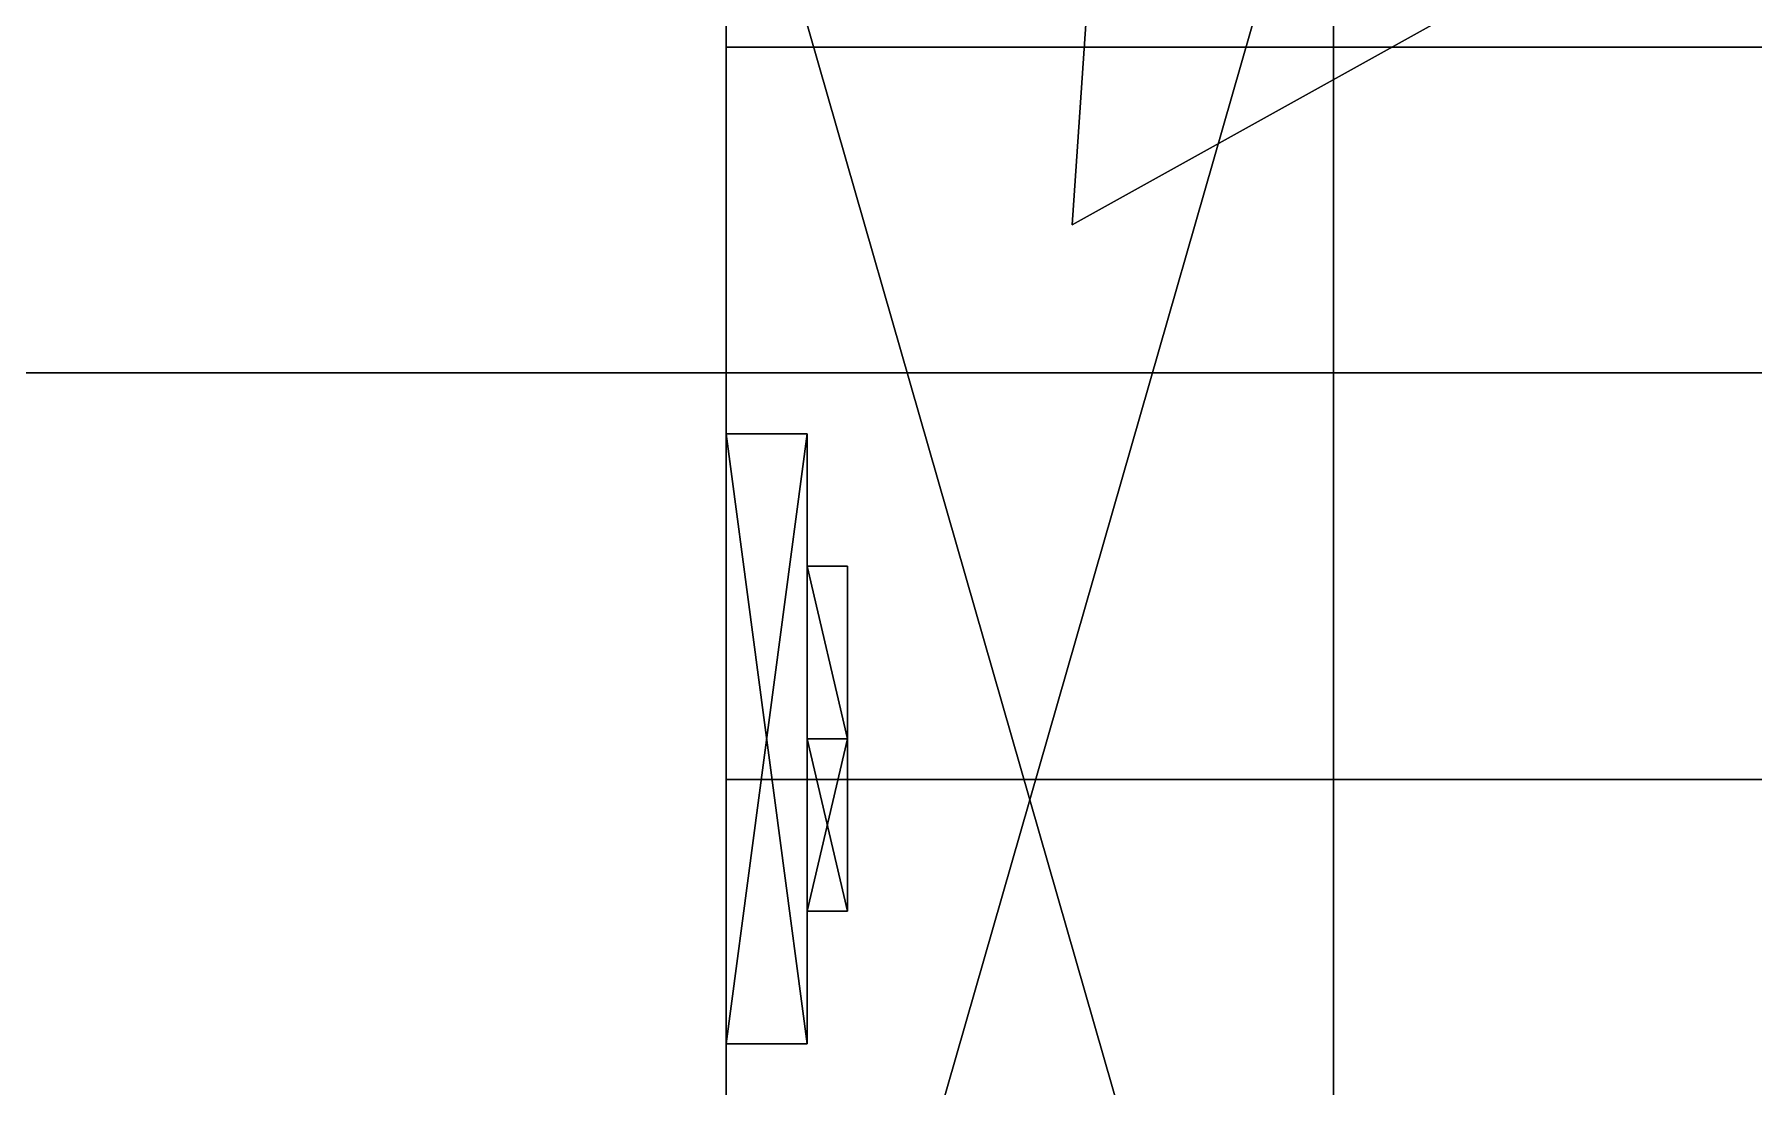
# Model space of a CAD drawing. Extents: x 0 to 3017, y -3657 to 0.
# Drawn here: x 1928 to 1970.25, y -2007.55 to -1981.68 of the extents above; entities that cross this region are included whole.
import ezdxf

# ---------------------------------------------------------------- set-up
doc = ezdxf.new("R2010")
doc.units = 0
for name, color, linetype in [('LAYER0', 7, 'CONTINUOUS'), ('LAYER1', 7, 'CONTINUOUS'), ('LAYER15', 7, 'CONTINUOUS'), ('LAYER2', 7, 'CONTINUOUS'), ('LAYER272', 253, 'CONTINUOUS'), ('LAYER37', 7, 'CONTINUOUS'), ('LAYER5', 7, 'CONTINUOUS'), ('LAYER54', 253, 'CONTINUOUS'), ('LAYER56', 253, 'CONTINUOUS'), ('LAYER57', 253, 'CONTINUOUS'), ('LAYER59', 253, 'CONTINUOUS'), ('LAYER60', 253, 'CONTINUOUS'), ('LAYER62', 253, 'CONTINUOUS'), ('LAYER63', 253, 'CONTINUOUS'), ('LAYER65', 253, 'CONTINUOUS'), ('LAYER66', 253, 'CONTINUOUS'), ('LAYER68', 253, 'CONTINUOUS')]:
    doc.layers.add(name, color=color, linetype=linetype)

msp = doc.modelspace()

# ---------------------------------------------------------------- linework, layer by layer
at = {"layer": 'LAYER0'}
for points, invisible_edges in [([(151, -238), (2997, 0), (1089, -2692), (151, -238)], 7), ([(151, 0, 5), (1089, -2692, 5), (2997, 0, 5), (151, 0, 5)], 3), ([(1089, -2692), (2997, 0), (2997, -2692), (1089, -2692)], 1), ([(2997, 0, 5), (1089, -2692, 5), (2997, -2692, 5), (2997, 0, 5)], 1)]:
    msp.add_3dface(points, dxfattribs=dict(at, invisible_edges=invisible_edges))
at = {"layer": 'LAYER15', "invisible_edges": 1}
for points in [[(1945, -1982, 5), (1945, -2000, 85), (1945, -1982, 85), (1945, -1982, 5)], [(1945, -2000, 85), (1945, -1982, 5), (1945, -2000, 5), (1945, -2000, 85)], [(2305, -1982, 85), (1945, -2000, 85), (2305, -2000, 85), (2305, -1982, 85)], [(1945, -2000, 85), (2305, -1982, 85), (1945, -1982, 85), (1945, -2000, 85)], [(1945, -1982, 5), (2305, -2000, 5), (1945, -2000, 5), (1945, -1982, 5)], [(2305, -2000, 5), (1945, -1982, 5), (2305, -1982, 5), (2305, -2000, 5)], [(2305, -1982, 85), (1945, -1982, 5), (1945, -1982, 85), (2305, -1982, 85)], [(1945, -1982, 5), (2305, -1982, 85), (2305, -1982, 5), (1945, -1982, 5)], [(2305, -2000, 5), (1945, -2000, 85), (1945, -2000, 5), (2305, -2000, 5)], [(1945, -2000, 85), (2305, -2000, 5), (2305, -2000, 85), (1945, -2000, 85)]]:
    msp.add_3dface(points, dxfattribs=at)
at = {"layer": 'LAYER2', "invisible_edges": 1}
for points in [[(1945, -2542, 103), (2847, -1962, 103), (1945, -1962, 103), (1945, -2542, 103)], [(2847, -1962, 103), (1945, -2542, 103), (2847, -2542, 103), (2847, -1962, 103)], [(1945, -1962, 85), (1945, -2542, 103), (1945, -1962, 103), (1945, -1962, 85)], [(1945, -2542, 103), (1945, -1962, 85), (1945, -2542, 85), (1945, -2542, 103)], [(2847, -2542, 85), (1945, -1962, 85), (2847, -1962, 85), (2847, -2542, 85)], [(1945, -1962, 85), (2847, -2542, 85), (1945, -2542, 85), (1945, -1962, 85)]]:
    msp.add_3dface(points, dxfattribs=at)
at = {"layer": 'LAYER272', "invisible_edges": 1}
for points in [[(977, -1972, 2555), (2332, -1990, 2555), (977, -1990, 2555), (977, -1972, 2555)], [(2332, -1990, 2555), (977, -1972, 2555), (2332, -1972, 2555), (2332, -1990, 2555)], [(2332, -1972, 2625), (977, -1990, 2625), (2332, -1990, 2625), (2332, -1972, 2625)], [(977, -1990, 2625), (2332, -1972, 2625), (977, -1972, 2625), (977, -1990, 2625)], [(977, -1990, 2625), (2332, -1990, 2555), (2332, -1990, 2625), (977, -1990, 2625)], [(2332, -1990, 2555), (977, -1990, 2625), (977, -1990, 2555), (2332, -1990, 2555)]]:
    msp.add_3dface(points, dxfattribs=at)
at = {"layer": 'LAYER37', "invisible_edges": 1}
for points in [[(1945, -2542, 5), (1927, -1962, 5), (1945, -1962, 5), (1945, -2542, 5)], [(1927, -1962, 5), (1945, -2542, 5), (1927, -2542, 5), (1927, -1962, 5)], [(1927, -2542, 2555), (1945, -1962, 2555), (1927, -1962, 2555), (1927, -2542, 2555)], [(1945, -1962, 2555), (1927, -2542, 2555), (1945, -2542, 2555), (1945, -1962, 2555)], [(1945, -2542, 5), (1945, -1962, 2555), (1945, -2542, 2555), (1945, -2542, 5)], [(1945, -1962, 2555), (1945, -2542, 5), (1945, -1962, 5), (1945, -1962, 2555)]]:
    msp.add_3dface(points, dxfattribs=at)
at = {"layer": 'LAYER5', "invisible_edges": 1}
for points in [[(1945, -2542, 2554), (2847, -1962, 2554), (1945, -1962, 2554), (1945, -2542, 2554)], [(2847, -1962, 2554), (1945, -2542, 2554), (2847, -2542, 2554), (2847, -1962, 2554)], [(1945, -1962, 2536), (1945, -2542, 2554), (1945, -1962, 2554), (1945, -1962, 2536)], [(1945, -2542, 2554), (1945, -1962, 2536), (1945, -2542, 2536), (1945, -2542, 2554)], [(2847, -2542, 2536), (1945, -1962, 2536), (2847, -1962, 2536), (2847, -2542, 2536)], [(1945, -1962, 2536), (2847, -2542, 2536), (1945, -2542, 2536), (1945, -1962, 2536)]]:
    msp.add_3dface(points, dxfattribs=at)
at = {"layer": 'LAYER54'}
for points in [[(1955.5, -1957, 180.5), (1953.5, -1986.365, 180.5), (1953.5, -1986.365, 180.5), (1955.5, -1957, 180.5)], [(1962.5, -1957, 180.5), (1955.5, -1957, 180.5), (1953.5, -1986.365, 180.5), (1962.5, -1981.365, 180.5)], [(1962.5, -1981.365, 195.5), (1953.5, -1986.365, 195.5), (1955.5, -1957, 195.5), (1962.5, -1957, 195.5)]]:
    msp.add_3dface(points, dxfattribs=at)
at = {"layer": 'LAYER56'}
for points in [[(1945, -1974.5, 181.2174), (1959.922, -1974.5, 181.2174), (1945, -2026.5, 181.2174), (1945, -1974.5, 181.2174)], [(1945, -2026.5, 181.2174), (1959.922, -1974.5, 181.2174), (1959.922, -2026.5, 181.2174), (1945, -2026.5, 181.2174)], [(1945, -2026.5, 194.7826), (1959.922, -2026.5, 194.7826), (1945, -1974.5, 194.7826), (1945, -2026.5, 194.7826)], [(1945, -1974.5, 194.7826), (1959.922, -2026.5, 194.7826), (1959.922, -1974.5, 194.7826), (1945, -1974.5, 194.7826)], [(1959.922, -1974.5, 181.2174), (1959.922, -1974.5, 194.7826), (1959.922, -2026.5, 181.2174), (1959.922, -1974.5, 181.2174)], [(1959.922, -2026.5, 181.2174), (1959.922, -1974.5, 194.7826), (1959.922, -2026.5, 194.7826), (1959.922, -2026.5, 181.2174)], [(1946.99, -1991.5, 214), (1945, -1991.5, 214), (1945, -2006.5, 214), (1946.99, -1991.5, 214)], [(1946.99, -1991.5, 214), (1945, -2006.5, 214), (1946.99, -2006.5, 214), (1946.99, -1991.5, 214)], [(1946.99, -2006.5, 162), (1945, -2006.5, 162), (1945, -1991.5, 162), (1946.99, -2006.5, 162)], [(1946.99, -2006.5, 162), (1945, -1991.5, 162), (1946.99, -1991.5, 162), (1946.99, -2006.5, 162)], [(1945, -1991.5, 162), (1945, -1991.5, 214), (1946.99, -1991.5, 214), (1945, -1991.5, 162)], [(1945, -1991.5, 162), (1946.99, -1991.5, 214), (1946.99, -1991.5, 162), (1945, -1991.5, 162)], [(1946.99, -1991.5, 162), (1946.99, -1991.5, 214), (1946.99, -2006.5, 214), (1946.99, -1991.5, 162)], [(1946.99, -1991.5, 162), (1946.99, -2006.5, 214), (1946.99, -2006.5, 162), (1946.99, -1991.5, 162)], [(1947.984, -1994.757, 206.087), (1947.984, -1999, 201.2909), (1946.99, -1994.757, 206.087), (1947.984, -1994.757, 206.087)], [(1946.99, -1994.757, 206.087), (1947.984, -1999, 201.2909), (1946.99, -1999, 201.2909), (1946.99, -1994.757, 206.087)], [(1946.99, -1999, 210.883), (1946.99, -1999, 201.2909), (1946.99, -1994.757, 206.087), (1946.99, -1999, 210.883)], [(1946.99, -1999, 210.883), (1947.984, -1999, 210.883), (1946.99, -1994.757, 206.087), (1946.99, -1999, 210.883)], [(1946.99, -1994.757, 206.087), (1947.984, -1999, 210.883), (1947.984, -1994.757, 206.087), (1946.99, -1994.757, 206.087)], [(1947.984, -1994.757, 169.913), (1947.984, -1999, 165.117), (1946.99, -1994.757, 169.913), (1947.984, -1994.757, 169.913)], [(1946.99, -1994.757, 169.913), (1947.984, -1999, 165.117), (1946.99, -1999, 165.117), (1946.99, -1994.757, 169.913)], [(1946.99, -1999, 174.7091), (1946.99, -1999, 165.117), (1946.99, -1994.757, 169.913), (1946.99, -1999, 174.7091)], [(1946.99, -1999, 174.7091), (1947.984, -1999, 174.7091), (1946.99, -1994.757, 169.913), (1946.99, -1999, 174.7091)], [(1946.99, -1994.757, 169.913), (1947.984, -1999, 174.7091), (1947.984, -1994.757, 169.913), (1946.99, -1994.757, 169.913)], [(1947.984, -1999, 210.883), (1947.984, -2003.243, 206.087), (1947.984, -1994.757, 206.087), (1947.984, -1999, 210.883)], [(1947.984, -1994.757, 206.087), (1947.984, -2003.243, 206.087), (1947.984, -1999, 201.2909), (1947.984, -1994.757, 206.087)], [(1947.984, -1999, 174.7091), (1947.984, -2003.243, 169.913), (1947.984, -1994.757, 169.913), (1947.984, -1999, 174.7091)], [(1947.984, -1994.757, 169.913), (1947.984, -2003.243, 169.913), (1947.984, -1999, 165.117), (1947.984, -1994.757, 169.913)], [(1947.984, -1999, 201.2909), (1947.984, -2003.243, 206.087), (1946.99, -1999, 201.2909), (1947.984, -1999, 201.2909)], [(1946.99, -1999, 201.2909), (1947.984, -2003.243, 206.087), (1946.99, -2003.243, 206.087), (1946.99, -1999, 201.2909)], [(1947.984, -2003.243, 206.087), (1947.984, -1999, 210.883), (1946.99, -2003.243, 206.087), (1947.984, -2003.243, 206.087)], [(1946.99, -2003.243, 206.087), (1947.984, -1999, 210.883), (1946.99, -1999, 210.883), (1946.99, -2003.243, 206.087)], [(1946.99, -1999, 210.883), (1946.99, -2003.243, 206.087), (1946.99, -1999, 201.2909), (1946.99, -1999, 210.883)], [(1947.984, -1999, 165.117), (1947.984, -2003.243, 169.913), (1946.99, -1999, 165.117), (1947.984, -1999, 165.117)], [(1946.99, -1999, 165.117), (1947.984, -2003.243, 169.913), (1946.99, -2003.243, 169.913), (1946.99, -1999, 165.117)], [(1947.984, -2003.243, 169.913), (1947.984, -1999, 174.7091), (1946.99, -2003.243, 169.913), (1947.984, -2003.243, 169.913)], [(1946.99, -2003.243, 169.913), (1947.984, -1999, 174.7091), (1946.99, -1999, 174.7091), (1946.99, -2003.243, 169.913)], [(1946.99, -1999, 174.7091), (1946.99, -2003.243, 169.913), (1946.99, -1999, 165.117), (1946.99, -1999, 174.7091)], [(1946.99, -2006.5, 214), (1945, -2006.5, 214), (1945, -2006.5, 162), (1946.99, -2006.5, 214)], [(1946.99, -2006.5, 214), (1945, -2006.5, 162), (1946.99, -2006.5, 162), (1946.99, -2006.5, 214)]]:
    msp.add_3dface(points, dxfattribs=at)
at = {"layer": 'LAYER57'}
for points in [[(1955.5, -1957, 746.5), (1953.5, -1986.365, 746.5), (1953.5, -1986.365, 746.5), (1955.5, -1957, 746.5)], [(1962.5, -1957, 746.5), (1955.5, -1957, 746.5), (1953.5, -1986.365, 746.5), (1962.5, -1981.365, 746.5)], [(1962.5, -1981.365, 761.5), (1953.5, -1986.365, 761.5), (1955.5, -1957, 761.5), (1962.5, -1957, 761.5)]]:
    msp.add_3dface(points, dxfattribs=at)
at = {"layer": 'LAYER59'}
for points in [[(1945, -1974.5, 747.2174), (1959.922, -1974.5, 747.2174), (1945, -2026.5, 747.2174), (1945, -1974.5, 747.2174)], [(1945, -2026.5, 747.2174), (1959.922, -1974.5, 747.2174), (1959.922, -2026.5, 747.2174), (1945, -2026.5, 747.2174)], [(1945, -2026.5, 760.7826), (1959.922, -2026.5, 760.7826), (1945, -1974.5, 760.7826), (1945, -2026.5, 760.7826)], [(1945, -1974.5, 760.7826), (1959.922, -2026.5, 760.7826), (1959.922, -1974.5, 760.7826), (1945, -1974.5, 760.7826)], [(1959.922, -1974.5, 747.2174), (1959.922, -1974.5, 760.7826), (1959.922, -2026.5, 747.2174), (1959.922, -1974.5, 747.2174)], [(1959.922, -2026.5, 747.2174), (1959.922, -1974.5, 760.7826), (1959.922, -2026.5, 760.7826), (1959.922, -2026.5, 747.2174)], [(1946.99, -1991.5, 780), (1945, -1991.5, 780), (1945, -2006.5, 780), (1946.99, -1991.5, 780)], [(1946.99, -1991.5, 780), (1945, -2006.5, 780), (1946.99, -2006.5, 780), (1946.99, -1991.5, 780)], [(1946.99, -2006.5, 728), (1945, -2006.5, 728), (1945, -1991.5, 728), (1946.99, -2006.5, 728)], [(1946.99, -2006.5, 728), (1945, -1991.5, 728), (1946.99, -1991.5, 728), (1946.99, -2006.5, 728)], [(1945, -1991.5, 728), (1945, -1991.5, 780), (1946.99, -1991.5, 780), (1945, -1991.5, 728)], [(1945, -1991.5, 728), (1946.99, -1991.5, 780), (1946.99, -1991.5, 728), (1945, -1991.5, 728)], [(1946.99, -1991.5, 728), (1946.99, -1991.5, 780), (1946.99, -2006.5, 780), (1946.99, -1991.5, 728)], [(1946.99, -1991.5, 728), (1946.99, -2006.5, 780), (1946.99, -2006.5, 728), (1946.99, -1991.5, 728)], [(1947.984, -1994.757, 772.087), (1947.984, -1999, 767.291), (1946.99, -1994.757, 772.087), (1947.984, -1994.757, 772.087)], [(1946.99, -1994.757, 772.087), (1947.984, -1999, 767.291), (1946.99, -1999, 767.291), (1946.99, -1994.757, 772.087)], [(1946.99, -1999, 776.883), (1946.99, -1999, 767.291), (1946.99, -1994.757, 772.087), (1946.99, -1999, 776.883)], [(1946.99, -1999, 776.883), (1947.984, -1999, 776.883), (1946.99, -1994.757, 772.087), (1946.99, -1999, 776.883)], [(1946.99, -1994.757, 772.087), (1947.984, -1999, 776.883), (1947.984, -1994.757, 772.087), (1946.99, -1994.757, 772.087)], [(1947.984, -1994.757, 735.913), (1947.984, -1999, 731.117), (1946.99, -1994.757, 735.913), (1947.984, -1994.757, 735.913)], [(1946.99, -1994.757, 735.913), (1947.984, -1999, 731.117), (1946.99, -1999, 731.117), (1946.99, -1994.757, 735.913)], [(1946.99, -1999, 740.709), (1946.99, -1999, 731.117), (1946.99, -1994.757, 735.913), (1946.99, -1999, 740.709)], [(1946.99, -1999, 740.709), (1947.984, -1999, 740.709), (1946.99, -1994.757, 735.913), (1946.99, -1999, 740.709)], [(1946.99, -1994.757, 735.913), (1947.984, -1999, 740.709), (1947.984, -1994.757, 735.913), (1946.99, -1994.757, 735.913)], [(1947.984, -1999, 776.883), (1947.984, -2003.243, 772.087), (1947.984, -1994.757, 772.087), (1947.984, -1999, 776.883)], [(1947.984, -1994.757, 772.087), (1947.984, -2003.243, 772.087), (1947.984, -1999, 767.291), (1947.984, -1994.757, 772.087)], [(1947.984, -1999, 740.709), (1947.984, -2003.243, 735.913), (1947.984, -1994.757, 735.913), (1947.984, -1999, 740.709)], [(1947.984, -1994.757, 735.913), (1947.984, -2003.243, 735.913), (1947.984, -1999, 731.117), (1947.984, -1994.757, 735.913)], [(1947.984, -1999, 767.291), (1947.984, -2003.243, 772.087), (1946.99, -1999, 767.291), (1947.984, -1999, 767.291)], [(1946.99, -1999, 767.291), (1947.984, -2003.243, 772.087), (1946.99, -2003.243, 772.087), (1946.99, -1999, 767.291)], [(1947.984, -2003.243, 772.087), (1947.984, -1999, 776.883), (1946.99, -2003.243, 772.087), (1947.984, -2003.243, 772.087)], [(1946.99, -2003.243, 772.087), (1947.984, -1999, 776.883), (1946.99, -1999, 776.883), (1946.99, -2003.243, 772.087)], [(1946.99, -1999, 776.883), (1946.99, -2003.243, 772.087), (1946.99, -1999, 767.291), (1946.99, -1999, 776.883)], [(1947.984, -1999, 731.117), (1947.984, -2003.243, 735.913), (1946.99, -1999, 731.117), (1947.984, -1999, 731.117)], [(1946.99, -1999, 731.117), (1947.984, -2003.243, 735.913), (1946.99, -2003.243, 735.913), (1946.99, -1999, 731.117)], [(1947.984, -2003.243, 735.913), (1947.984, -1999, 740.709), (1946.99, -2003.243, 735.913), (1947.984, -2003.243, 735.913)], [(1946.99, -2003.243, 735.913), (1947.984, -1999, 740.709), (1946.99, -1999, 740.709), (1946.99, -2003.243, 735.913)], [(1946.99, -1999, 740.709), (1946.99, -2003.243, 735.913), (1946.99, -1999, 731.117), (1946.99, -1999, 740.709)], [(1946.99, -2006.5, 780), (1945, -2006.5, 780), (1945, -2006.5, 728), (1946.99, -2006.5, 780)], [(1946.99, -2006.5, 780), (1945, -2006.5, 728), (1946.99, -2006.5, 728), (1946.99, -2006.5, 780)]]:
    msp.add_3dface(points, dxfattribs=at)
at = {"layer": 'LAYER60'}
for points in [[(1955.5, -1957, 1312.5), (1953.5, -1986.365, 1312.5), (1953.5, -1986.365, 1312.5), (1955.5, -1957, 1312.5)], [(1962.5, -1957, 1312.5), (1955.5, -1957, 1312.5), (1953.5, -1986.365, 1312.5), (1962.5, -1981.365, 1312.5)], [(1962.5, -1981.365, 1327.5), (1953.5, -1986.365, 1327.5), (1955.5, -1957, 1327.5), (1962.5, -1957, 1327.5)]]:
    msp.add_3dface(points, dxfattribs=at)
at = {"layer": 'LAYER62'}
for points in [[(1945, -1974.5, 1313.217), (1959.922, -1974.5, 1313.217), (1945, -2026.5, 1313.217), (1945, -1974.5, 1313.217)], [(1945, -2026.5, 1313.217), (1959.922, -1974.5, 1313.217), (1959.922, -2026.5, 1313.217), (1945, -2026.5, 1313.217)], [(1945, -2026.5, 1326.783), (1959.922, -2026.5, 1326.783), (1945, -1974.5, 1326.783), (1945, -2026.5, 1326.783)], [(1945, -1974.5, 1326.783), (1959.922, -2026.5, 1326.783), (1959.922, -1974.5, 1326.783), (1945, -1974.5, 1326.783)], [(1959.922, -1974.5, 1313.217), (1959.922, -1974.5, 1326.783), (1959.922, -2026.5, 1313.217), (1959.922, -1974.5, 1313.217)], [(1959.922, -2026.5, 1313.217), (1959.922, -1974.5, 1326.783), (1959.922, -2026.5, 1326.783), (1959.922, -2026.5, 1313.217)], [(1946.99, -1991.5, 1346), (1945, -1991.5, 1346), (1945, -2006.5, 1346), (1946.99, -1991.5, 1346)], [(1946.99, -1991.5, 1346), (1945, -2006.5, 1346), (1946.99, -2006.5, 1346), (1946.99, -1991.5, 1346)], [(1946.99, -2006.5, 1294), (1945, -2006.5, 1294), (1945, -1991.5, 1294), (1946.99, -2006.5, 1294)], [(1946.99, -2006.5, 1294), (1945, -1991.5, 1294), (1946.99, -1991.5, 1294), (1946.99, -2006.5, 1294)], [(1945, -1991.5, 1294), (1945, -1991.5, 1346), (1946.99, -1991.5, 1346), (1945, -1991.5, 1294)], [(1945, -1991.5, 1294), (1946.99, -1991.5, 1346), (1946.99, -1991.5, 1294), (1945, -1991.5, 1294)], [(1946.99, -1991.5, 1294), (1946.99, -1991.5, 1346), (1946.99, -2006.5, 1346), (1946.99, -1991.5, 1294)], [(1946.99, -1991.5, 1294), (1946.99, -2006.5, 1346), (1946.99, -2006.5, 1294), (1946.99, -1991.5, 1294)], [(1947.984, -1994.757, 1338.087), (1947.984, -1999, 1333.291), (1946.99, -1994.757, 1338.087), (1947.984, -1994.757, 1338.087)], [(1946.99, -1994.757, 1338.087), (1947.984, -1999, 1333.291), (1946.99, -1999, 1333.291), (1946.99, -1994.757, 1338.087)], [(1946.99, -1999, 1342.883), (1946.99, -1999, 1333.291), (1946.99, -1994.757, 1338.087), (1946.99, -1999, 1342.883)], [(1946.99, -1999, 1342.883), (1947.984, -1999, 1342.883), (1946.99, -1994.757, 1338.087), (1946.99, -1999, 1342.883)], [(1946.99, -1994.757, 1338.087), (1947.984, -1999, 1342.883), (1947.984, -1994.757, 1338.087), (1946.99, -1994.757, 1338.087)], [(1947.984, -1994.757, 1301.913), (1947.984, -1999, 1297.117), (1946.99, -1994.757, 1301.913), (1947.984, -1994.757, 1301.913)], [(1946.99, -1994.757, 1301.913), (1947.984, -1999, 1297.117), (1946.99, -1999, 1297.117), (1946.99, -1994.757, 1301.913)], [(1946.99, -1999, 1306.709), (1946.99, -1999, 1297.117), (1946.99, -1994.757, 1301.913), (1946.99, -1999, 1306.709)], [(1946.99, -1999, 1306.709), (1947.984, -1999, 1306.709), (1946.99, -1994.757, 1301.913), (1946.99, -1999, 1306.709)], [(1946.99, -1994.757, 1301.913), (1947.984, -1999, 1306.709), (1947.984, -1994.757, 1301.913), (1946.99, -1994.757, 1301.913)], [(1947.984, -1999, 1342.883), (1947.984, -2003.243, 1338.087), (1947.984, -1994.757, 1338.087), (1947.984, -1999, 1342.883)], [(1947.984, -1994.757, 1338.087), (1947.984, -2003.243, 1338.087), (1947.984, -1999, 1333.291), (1947.984, -1994.757, 1338.087)], [(1947.984, -1999, 1306.709), (1947.984, -2003.243, 1301.913), (1947.984, -1994.757, 1301.913), (1947.984, -1999, 1306.709)], [(1947.984, -1994.757, 1301.913), (1947.984, -2003.243, 1301.913), (1947.984, -1999, 1297.117), (1947.984, -1994.757, 1301.913)], [(1947.984, -1999, 1333.291), (1947.984, -2003.243, 1338.087), (1946.99, -1999, 1333.291), (1947.984, -1999, 1333.291)], [(1946.99, -1999, 1333.291), (1947.984, -2003.243, 1338.087), (1946.99, -2003.243, 1338.087), (1946.99, -1999, 1333.291)], [(1947.984, -2003.243, 1338.087), (1947.984, -1999, 1342.883), (1946.99, -2003.243, 1338.087), (1947.984, -2003.243, 1338.087)], [(1946.99, -2003.243, 1338.087), (1947.984, -1999, 1342.883), (1946.99, -1999, 1342.883), (1946.99, -2003.243, 1338.087)], [(1946.99, -1999, 1342.883), (1946.99, -2003.243, 1338.087), (1946.99, -1999, 1333.291), (1946.99, -1999, 1342.883)], [(1947.984, -1999, 1297.117), (1947.984, -2003.243, 1301.913), (1946.99, -1999, 1297.117), (1947.984, -1999, 1297.117)], [(1946.99, -1999, 1297.117), (1947.984, -2003.243, 1301.913), (1946.99, -2003.243, 1301.913), (1946.99, -1999, 1297.117)], [(1947.984, -2003.243, 1301.913), (1947.984, -1999, 1306.709), (1946.99, -2003.243, 1301.913), (1947.984, -2003.243, 1301.913)], [(1946.99, -2003.243, 1301.913), (1947.984, -1999, 1306.709), (1946.99, -1999, 1306.709), (1946.99, -2003.243, 1301.913)], [(1946.99, -1999, 1306.709), (1946.99, -2003.243, 1301.913), (1946.99, -1999, 1297.117), (1946.99, -1999, 1306.709)], [(1946.99, -2006.5, 1346), (1945, -2006.5, 1346), (1945, -2006.5, 1294), (1946.99, -2006.5, 1346)], [(1946.99, -2006.5, 1346), (1945, -2006.5, 1294), (1946.99, -2006.5, 1294), (1946.99, -2006.5, 1346)]]:
    msp.add_3dface(points, dxfattribs=at)
at = {"layer": 'LAYER63'}
for points in [[(1955.5, -1957, 1878.5), (1953.5, -1986.365, 1878.5), (1953.5, -1986.365, 1878.5), (1955.5, -1957, 1878.5)], [(1962.5, -1957, 1878.5), (1955.5, -1957, 1878.5), (1953.5, -1986.365, 1878.5), (1962.5, -1981.365, 1878.5)], [(1962.5, -1981.365, 1893.5), (1953.5, -1986.365, 1893.5), (1955.5, -1957, 1893.5), (1962.5, -1957, 1893.5)]]:
    msp.add_3dface(points, dxfattribs=at)
at = {"layer": 'LAYER65'}
for points in [[(1945, -1974.5, 1879.217), (1959.922, -1974.5, 1879.217), (1945, -2026.5, 1879.217), (1945, -1974.5, 1879.217)], [(1945, -2026.5, 1879.217), (1959.922, -1974.5, 1879.217), (1959.922, -2026.5, 1879.217), (1945, -2026.5, 1879.217)], [(1945, -2026.5, 1892.783), (1959.922, -2026.5, 1892.783), (1945, -1974.5, 1892.783), (1945, -2026.5, 1892.783)], [(1945, -1974.5, 1892.783), (1959.922, -2026.5, 1892.783), (1959.922, -1974.5, 1892.783), (1945, -1974.5, 1892.783)], [(1959.922, -1974.5, 1879.217), (1959.922, -1974.5, 1892.783), (1959.922, -2026.5, 1879.217), (1959.922, -1974.5, 1879.217)], [(1959.922, -2026.5, 1879.217), (1959.922, -1974.5, 1892.783), (1959.922, -2026.5, 1892.783), (1959.922, -2026.5, 1879.217)], [(1946.99, -1991.5, 1912), (1945, -1991.5, 1912), (1945, -2006.5, 1912), (1946.99, -1991.5, 1912)], [(1946.99, -1991.5, 1912), (1945, -2006.5, 1912), (1946.99, -2006.5, 1912), (1946.99, -1991.5, 1912)], [(1946.99, -2006.5, 1860), (1945, -2006.5, 1860), (1945, -1991.5, 1860), (1946.99, -2006.5, 1860)], [(1946.99, -2006.5, 1860), (1945, -1991.5, 1860), (1946.99, -1991.5, 1860), (1946.99, -2006.5, 1860)], [(1945, -1991.5, 1860), (1945, -1991.5, 1912), (1946.99, -1991.5, 1912), (1945, -1991.5, 1860)], [(1945, -1991.5, 1860), (1946.99, -1991.5, 1912), (1946.99, -1991.5, 1860), (1945, -1991.5, 1860)], [(1946.99, -1991.5, 1860), (1946.99, -1991.5, 1912), (1946.99, -2006.5, 1912), (1946.99, -1991.5, 1860)], [(1946.99, -1991.5, 1860), (1946.99, -2006.5, 1912), (1946.99, -2006.5, 1860), (1946.99, -1991.5, 1860)], [(1947.984, -1994.757, 1904.087), (1947.984, -1999, 1899.291), (1946.99, -1994.757, 1904.087), (1947.984, -1994.757, 1904.087)], [(1946.99, -1994.757, 1904.087), (1947.984, -1999, 1899.291), (1946.99, -1999, 1899.291), (1946.99, -1994.757, 1904.087)], [(1946.99, -1999, 1908.883), (1946.99, -1999, 1899.291), (1946.99, -1994.757, 1904.087), (1946.99, -1999, 1908.883)], [(1946.99, -1999, 1908.883), (1947.984, -1999, 1908.883), (1946.99, -1994.757, 1904.087), (1946.99, -1999, 1908.883)], [(1946.99, -1994.757, 1904.087), (1947.984, -1999, 1908.883), (1947.984, -1994.757, 1904.087), (1946.99, -1994.757, 1904.087)], [(1947.984, -1994.757, 1867.913), (1947.984, -1999, 1863.117), (1946.99, -1994.757, 1867.913), (1947.984, -1994.757, 1867.913)], [(1946.99, -1994.757, 1867.913), (1947.984, -1999, 1863.117), (1946.99, -1999, 1863.117), (1946.99, -1994.757, 1867.913)], [(1946.99, -1999, 1872.709), (1946.99, -1999, 1863.117), (1946.99, -1994.757, 1867.913), (1946.99, -1999, 1872.709)], [(1946.99, -1999, 1872.709), (1947.984, -1999, 1872.709), (1946.99, -1994.757, 1867.913), (1946.99, -1999, 1872.709)], [(1946.99, -1994.757, 1867.913), (1947.984, -1999, 1872.709), (1947.984, -1994.757, 1867.913), (1946.99, -1994.757, 1867.913)], [(1947.984, -1999, 1908.883), (1947.984, -2003.243, 1904.087), (1947.984, -1994.757, 1904.087), (1947.984, -1999, 1908.883)], [(1947.984, -1994.757, 1904.087), (1947.984, -2003.243, 1904.087), (1947.984, -1999, 1899.291), (1947.984, -1994.757, 1904.087)], [(1947.984, -1999, 1872.709), (1947.984, -2003.243, 1867.913), (1947.984, -1994.757, 1867.913), (1947.984, -1999, 1872.709)], [(1947.984, -1994.757, 1867.913), (1947.984, -2003.243, 1867.913), (1947.984, -1999, 1863.117), (1947.984, -1994.757, 1867.913)], [(1947.984, -1999, 1899.291), (1947.984, -2003.243, 1904.087), (1946.99, -1999, 1899.291), (1947.984, -1999, 1899.291)], [(1946.99, -1999, 1899.291), (1947.984, -2003.243, 1904.087), (1946.99, -2003.243, 1904.087), (1946.99, -1999, 1899.291)], [(1947.984, -2003.243, 1904.087), (1947.984, -1999, 1908.883), (1946.99, -2003.243, 1904.087), (1947.984, -2003.243, 1904.087)], [(1946.99, -2003.243, 1904.087), (1947.984, -1999, 1908.883), (1946.99, -1999, 1908.883), (1946.99, -2003.243, 1904.087)], [(1946.99, -1999, 1908.883), (1946.99, -2003.243, 1904.087), (1946.99, -1999, 1899.291), (1946.99, -1999, 1908.883)], [(1947.984, -1999, 1863.117), (1947.984, -2003.243, 1867.913), (1946.99, -1999, 1863.117), (1947.984, -1999, 1863.117)], [(1946.99, -1999, 1863.117), (1947.984, -2003.243, 1867.913), (1946.99, -2003.243, 1867.913), (1946.99, -1999, 1863.117)], [(1947.984, -2003.243, 1867.913), (1947.984, -1999, 1872.709), (1946.99, -2003.243, 1867.913), (1947.984, -2003.243, 1867.913)], [(1946.99, -2003.243, 1867.913), (1947.984, -1999, 1872.709), (1946.99, -1999, 1872.709), (1946.99, -2003.243, 1867.913)], [(1946.99, -1999, 1872.709), (1946.99, -2003.243, 1867.913), (1946.99, -1999, 1863.117), (1946.99, -1999, 1872.709)], [(1946.99, -2006.5, 1912), (1945, -2006.5, 1912), (1945, -2006.5, 1860), (1946.99, -2006.5, 1912)], [(1946.99, -2006.5, 1912), (1945, -2006.5, 1860), (1946.99, -2006.5, 1860), (1946.99, -2006.5, 1912)]]:
    msp.add_3dface(points, dxfattribs=at)
at = {"layer": 'LAYER66'}
for points in [[(1955.5, -1957, 2444.5), (1953.5, -1986.365, 2444.5), (1953.5, -1986.365, 2444.5), (1955.5, -1957, 2444.5)], [(1962.5, -1957, 2444.5), (1955.5, -1957, 2444.5), (1953.5, -1986.365, 2444.5), (1962.5, -1981.365, 2444.5)], [(1962.5, -1981.365, 2459.5), (1953.5, -1986.365, 2459.5), (1955.5, -1957, 2459.5), (1962.5, -1957, 2459.5)]]:
    msp.add_3dface(points, dxfattribs=at)
at = {"layer": 'LAYER68'}
for points in [[(1945, -1974.5, 2445.217), (1959.922, -1974.5, 2445.217), (1945, -2026.5, 2445.217), (1945, -1974.5, 2445.217)], [(1945, -2026.5, 2445.217), (1959.922, -1974.5, 2445.217), (1959.922, -2026.5, 2445.217), (1945, -2026.5, 2445.217)], [(1945, -2026.5, 2458.783), (1959.922, -2026.5, 2458.783), (1945, -1974.5, 2458.783), (1945, -2026.5, 2458.783)], [(1945, -1974.5, 2458.783), (1959.922, -2026.5, 2458.783), (1959.922, -1974.5, 2458.783), (1945, -1974.5, 2458.783)], [(1959.922, -1974.5, 2445.217), (1959.922, -1974.5, 2458.783), (1959.922, -2026.5, 2445.217), (1959.922, -1974.5, 2445.217)], [(1959.922, -2026.5, 2445.217), (1959.922, -1974.5, 2458.783), (1959.922, -2026.5, 2458.783), (1959.922, -2026.5, 2445.217)], [(1946.99, -1991.5, 2478), (1945, -1991.5, 2478), (1945, -2006.5, 2478), (1946.99, -1991.5, 2478)], [(1946.99, -1991.5, 2478), (1945, -2006.5, 2478), (1946.99, -2006.5, 2478), (1946.99, -1991.5, 2478)], [(1946.99, -2006.5, 2426), (1945, -2006.5, 2426), (1945, -1991.5, 2426), (1946.99, -2006.5, 2426)], [(1946.99, -2006.5, 2426), (1945, -1991.5, 2426), (1946.99, -1991.5, 2426), (1946.99, -2006.5, 2426)], [(1945, -1991.5, 2426), (1945, -1991.5, 2478), (1946.99, -1991.5, 2478), (1945, -1991.5, 2426)], [(1945, -1991.5, 2426), (1946.99, -1991.5, 2478), (1946.99, -1991.5, 2426), (1945, -1991.5, 2426)], [(1946.99, -1991.5, 2426), (1946.99, -1991.5, 2478), (1946.99, -2006.5, 2478), (1946.99, -1991.5, 2426)], [(1946.99, -1991.5, 2426), (1946.99, -2006.5, 2478), (1946.99, -2006.5, 2426), (1946.99, -1991.5, 2426)], [(1947.984, -1994.757, 2470.087), (1947.984, -1999, 2465.291), (1946.99, -1994.757, 2470.087), (1947.984, -1994.757, 2470.087)], [(1946.99, -1994.757, 2470.087), (1947.984, -1999, 2465.291), (1946.99, -1999, 2465.291), (1946.99, -1994.757, 2470.087)], [(1946.99, -1999, 2474.883), (1946.99, -1999, 2465.291), (1946.99, -1994.757, 2470.087), (1946.99, -1999, 2474.883)], [(1946.99, -1999, 2474.883), (1947.984, -1999, 2474.883), (1946.99, -1994.757, 2470.087), (1946.99, -1999, 2474.883)], [(1946.99, -1994.757, 2470.087), (1947.984, -1999, 2474.883), (1947.984, -1994.757, 2470.087), (1946.99, -1994.757, 2470.087)], [(1947.984, -1994.757, 2433.913), (1947.984, -1999, 2429.117), (1946.99, -1994.757, 2433.913), (1947.984, -1994.757, 2433.913)], [(1946.99, -1994.757, 2433.913), (1947.984, -1999, 2429.117), (1946.99, -1999, 2429.117), (1946.99, -1994.757, 2433.913)], [(1946.99, -1999, 2438.709), (1946.99, -1999, 2429.117), (1946.99, -1994.757, 2433.913), (1946.99, -1999, 2438.709)], [(1946.99, -1999, 2438.709), (1947.984, -1999, 2438.709), (1946.99, -1994.757, 2433.913), (1946.99, -1999, 2438.709)], [(1946.99, -1994.757, 2433.913), (1947.984, -1999, 2438.709), (1947.984, -1994.757, 2433.913), (1946.99, -1994.757, 2433.913)], [(1947.984, -1999, 2474.883), (1947.984, -2003.243, 2470.087), (1947.984, -1994.757, 2470.087), (1947.984, -1999, 2474.883)], [(1947.984, -1994.757, 2470.087), (1947.984, -2003.243, 2470.087), (1947.984, -1999, 2465.291), (1947.984, -1994.757, 2470.087)], [(1947.984, -1999, 2438.709), (1947.984, -2003.243, 2433.913), (1947.984, -1994.757, 2433.913), (1947.984, -1999, 2438.709)], [(1947.984, -1994.757, 2433.913), (1947.984, -2003.243, 2433.913), (1947.984, -1999, 2429.117), (1947.984, -1994.757, 2433.913)], [(1947.984, -1999, 2465.291), (1947.984, -2003.243, 2470.087), (1946.99, -1999, 2465.291), (1947.984, -1999, 2465.291)], [(1946.99, -1999, 2465.291), (1947.984, -2003.243, 2470.087), (1946.99, -2003.243, 2470.087), (1946.99, -1999, 2465.291)], [(1947.984, -2003.243, 2470.087), (1947.984, -1999, 2474.883), (1946.99, -2003.243, 2470.087), (1947.984, -2003.243, 2470.087)], [(1946.99, -2003.243, 2470.087), (1947.984, -1999, 2474.883), (1946.99, -1999, 2474.883), (1946.99, -2003.243, 2470.087)], [(1946.99, -1999, 2474.883), (1946.99, -2003.243, 2470.087), (1946.99, -1999, 2465.291), (1946.99, -1999, 2474.883)], [(1947.984, -1999, 2429.117), (1947.984, -2003.243, 2433.913), (1946.99, -1999, 2429.117), (1947.984, -1999, 2429.117)], [(1946.99, -1999, 2429.117), (1947.984, -2003.243, 2433.913), (1946.99, -2003.243, 2433.913), (1946.99, -1999, 2429.117)], [(1947.984, -2003.243, 2433.913), (1947.984, -1999, 2438.709), (1946.99, -2003.243, 2433.913), (1947.984, -2003.243, 2433.913)], [(1946.99, -2003.243, 2433.913), (1947.984, -1999, 2438.709), (1946.99, -1999, 2438.709), (1946.99, -2003.243, 2433.913)], [(1946.99, -1999, 2438.709), (1946.99, -2003.243, 2433.913), (1946.99, -1999, 2429.117), (1946.99, -1999, 2438.709)], [(1946.99, -2006.5, 2478), (1945, -2006.5, 2478), (1945, -2006.5, 2426), (1946.99, -2006.5, 2478)], [(1946.99, -2006.5, 2478), (1945, -2006.5, 2426), (1946.99, -2006.5, 2426), (1946.99, -2006.5, 2478)]]:
    msp.add_3dface(points, dxfattribs=at)

# ---------------------------------------------------------------- meshes
at = {"layer": 'LAYER1'}
mesh = msp.add_polymesh((9, 2), dxfattribs=at)
for k, corner in enumerate([(2847, -150, 2606), (301, -150, 2606), (2847, -2542, 2606), (2847, -150, 2606), (939, -2542, 2606), (2847, -2542, 2606), (939, -3507, 2606), (939, -2542, 2606), (150, -3507, 2606), (939, -3507, 2606), (150, -388, 2606), (150, -3507, 2606), (301, -388, 2606), (150, -388, 2606), (301, -150, 2606), (301, -388, 2606), (151, 0, 2606), (151, -238, 2606)]):
    mesh.set_mesh_vertex(divmod(k, 2), corner)

doc.saveas('drawing.dxf')
